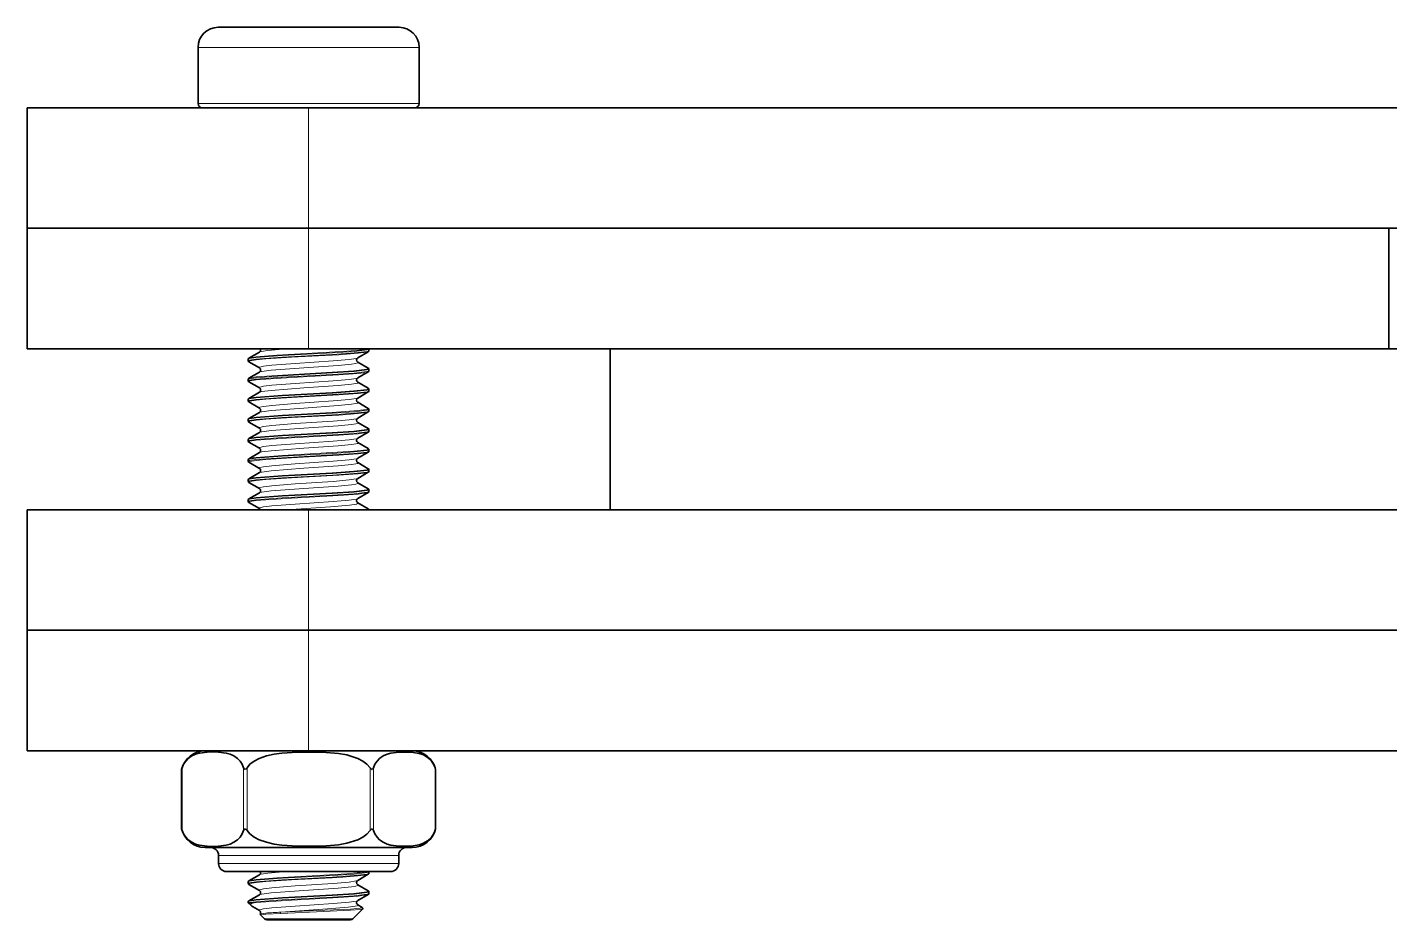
# Model space of a CAD drawing. Extents: x 413 to 941, y 150 to 687.
# Drawn here: x 559.5 to 593.4, y 584.53 to 606.73 of the extents above; entities that cross this region are included whole.
import ezdxf

# ---------------------------------------------------------------- set-up
doc = ezdxf.new("R2010")
doc.units = 0

msp = doc.modelspace()

# ---------------------------------------------------------------- linework, layer by layer
at = {"color": 7, "lineweight": 35, "ltscale": 0.006886}
msp.add_line((564.526, 606.733), (564.25, 606.733), dxfattribs=at)
at = {"color": 7, "lineweight": 35, "ltscale": 0.105614}
msp.add_line((568.75, 606.733), (564.526, 606.733), dxfattribs=at)
at = {"color": 7, "lineweight": 13, "ltscale": 0.008417}
for p, q in [((564.087, 606.233), (563.75, 606.233)), ((564.087, 604.833), (563.75, 604.833))]:
    msp.add_line(p, q, dxfattribs=at)
at = {"color": 7, "lineweight": 35, "ltscale": 0.035001}
for p, q in [((563.75, 604.833), (563.75, 606.233)), ((569.25, 604.833), (569.25, 606.233))]:
    msp.add_line(p, q, dxfattribs=at)
at = {"color": 7, "lineweight": 13, "ltscale": 0.129083}
for p, q in [((569.25, 606.233), (564.087, 606.233)), ((569.25, 604.833), (564.087, 604.833))]:
    msp.add_line(p, q, dxfattribs=at)
at = {"color": 7, "lineweight": 35, "ltscale": 0.175}
for p, q in [((566.5, 604.733), (559.5, 604.733)), ((566.5, 601.733), (559.5, 601.733)), ((566.5, 601.733), (559.5, 601.733)), ((566.5, 598.733), (559.5, 598.733)), ((566.5, 594.733), (559.5, 594.733)), ((566.5, 591.733), (559.5, 591.733)), ((559.5, 591.733), (566.5, 591.733)), ((559.5, 588.733), (566.5, 588.733))]:
    msp.add_line(p, q, dxfattribs=at)
at = {"color": 7, "lineweight": 35, "ltscale": 0.075}
for p, q in [((559.5, 604.733), (559.5, 601.733)), ((559.5, 601.733), (559.5, 598.733)), ((593.375, 601.733), (593.375, 598.733)), ((559.5, 591.733), (559.5, 594.733)), ((559.5, 591.733), (559.5, 588.733))]:
    msp.add_line(p, q, dxfattribs=at)
at = {"color": 7, "lineweight": 35}
for p, q in [((566.5, 604.733), (622.5, 604.733)), ((566.5, 601.733), (622.5, 601.733)), ((566.5, 601.733), (593.375, 601.733)), ((566.5, 598.733), (593.375, 598.733)), ((566.5, 594.733), (622.5, 594.733)), ((566.5, 591.733), (622.5, 591.733)), ((622.5, 591.733), (566.5, 591.733)), ((622.5, 588.733), (566.5, 588.733))]:
    msp.add_line(p, q, dxfattribs=at)
at = {"color": 7, "lineweight": 13, "ltscale": 0.075}
for p, q in [((566.5, 604.733), (566.5, 601.733)), ((566.5, 601.733), (566.5, 598.733)), ((566.5, 591.733), (566.5, 594.733)), ((566.5, 591.733), (566.5, 588.733))]:
    msp.add_line(p, q, dxfattribs=at)
at = {"color": 7, "lineweight": 35, "ltscale": 0.00125}
msp.add_line((593.375, 601.733), (593.425, 601.733), dxfattribs=at)
at = {"color": 7, "lineweight": 35, "ltscale": 0.000152168}
for p, q in [((567.999, 598.733), (568, 598.727)), ((567.999, 585.733), (568, 585.727))]:
    msp.add_line(p, q, dxfattribs=at)
at = {"color": 7, "lineweight": 35, "ltscale": 0.000985718}
for p, q in [((568, 598.688), (568, 598.727)), ((565, 598.438), (565, 598.477)), ((568, 598.188), (568, 598.227)), ((565, 597.938), (565, 597.977)), ((568, 597.688), (568, 597.727)), ((565, 597.438), (565, 597.477)), ((568, 597.188), (568, 597.227)), ((565, 596.938), (565, 596.977)), ((568, 596.688), (568, 596.727)), ((565, 596.438), (565, 596.477)), ((565, 595.938), (565, 595.977)), ((568, 596.188), (568, 596.227)), ((568, 595.688), (568, 595.727)), ((565, 595.438), (565, 595.477)), ((565, 594.938), (565, 594.977)), ((568, 595.188), (568, 595.227)), ((565, 585.438), (565, 585.477)), ((568, 585.688), (568, 585.727)), ((568, 585.188), (568, 585.227))]:
    msp.add_line(p, q, dxfattribs=at)
at = {"color": 7, "lineweight": 35, "ltscale": 0.1}
msp.add_line((574, 598.733), (574, 594.733), dxfattribs=at)
at = {"color": 7, "lineweight": 35, "ltscale": 0.011874}
msp.add_line((593.375, 598.733), (593.85, 598.733), dxfattribs=at)
at = {"color": 7, "lineweight": 35, "ltscale": 0.007572}
for p, q in [((565.016, 598.502), (565.278, 598.654)), ((565.016, 598.413), (565.278, 598.261)), ((565.016, 598.002), (565.278, 598.154)), ((565.016, 597.913), (565.278, 597.761)), ((565.016, 597.502), (565.278, 597.654)), ((565.016, 597.413), (565.278, 597.261)), ((565.016, 597.002), (565.278, 597.154)), ((565.016, 596.913), (565.278, 596.761)), ((565.016, 596.502), (565.278, 596.654)), ((565.016, 596.413), (565.278, 596.261)), ((565.016, 596.002), (565.278, 596.154)), ((565.016, 595.913), (565.278, 595.761)), ((565.016, 595.502), (565.278, 595.654)), ((565.016, 595.413), (565.278, 595.261)), ((565.016, 595.002), (565.278, 595.154)), ((565.016, 594.913), (565.278, 594.761)), ((565.016, 585.502), (565.278, 585.654)), ((565.016, 585.413), (565.278, 585.261)), ((565.016, 585.002), (565.278, 585.154))]:
    msp.add_line(p, q, dxfattribs=at)
at = {"color": 7, "lineweight": 35, "ltscale": 0.007571}
for p, q in [((567.984, 598.663), (567.722, 598.511)), ((567.984, 598.252), (567.722, 598.404)), ((567.984, 598.163), (567.722, 598.011)), ((567.984, 597.752), (567.722, 597.904)), ((567.984, 597.663), (567.722, 597.511)), ((567.984, 597.252), (567.722, 597.404)), ((567.984, 597.163), (567.722, 597.011)), ((567.984, 596.752), (567.722, 596.904)), ((567.984, 596.663), (567.722, 596.511)), ((567.984, 596.252), (567.722, 596.404)), ((567.984, 596.163), (567.722, 596.011)), ((567.984, 595.752), (567.722, 595.904)), ((567.984, 595.663), (567.722, 595.511)), ((567.984, 595.252), (567.722, 595.404)), ((567.984, 595.163), (567.722, 595.011)), ((567.984, 594.752), (567.722, 594.904)), ((567.984, 585.663), (567.722, 585.511)), ((567.984, 585.252), (567.722, 585.404)), ((567.984, 585.163), (567.722, 585.011))]:
    msp.add_line(p, q, dxfattribs=at)
at = {"color": 7, "lineweight": 35, "ltscale": 0.009402}
for p, q in [((563.925, 588.733), (564.301, 588.733)), ((563.925, 586.333), (564.301, 586.333))]:
    msp.add_line(p, q, dxfattribs=at)
at = {"color": 7, "lineweight": 35, "ltscale": 0.11937}
for p, q in [((564.301, 588.733), (569.076, 588.733)), ((564.301, 586.333), (569.076, 586.333))]:
    msp.add_line(p, q, dxfattribs=at)
at = {"color": 7, "lineweight": 35, "ltscale": 0.001229}
for p, q in [((563.354, 588.316), (563.34, 588.269)), ((569.66, 588.269), (569.647, 588.316)), ((563.354, 586.751), (563.34, 586.798)), ((569.66, 586.798), (569.647, 586.751))]:
    msp.add_line(p, q, dxfattribs=at)
at = {"color": 7, "lineweight": 35, "ltscale": 0.036768}
for p, q in [((563.34, 588.269), (563.34, 586.798)), ((569.66, 588.269), (569.66, 586.798))]:
    msp.add_line(p, q, dxfattribs=at)
at = {"color": 7, "lineweight": 13, "ltscale": 0.039133}
for p, q in [((563.354, 588.316), (563.354, 586.751)), ((564.883, 588.316), (564.883, 586.751)), ((564.97, 588.316), (564.97, 586.751)), ((568.03, 588.316), (568.03, 586.751)), ((568.117, 588.316), (568.117, 586.751)), ((569.647, 588.316), (569.647, 586.751))]:
    msp.add_line(p, q, dxfattribs=at)
at = {"color": 7, "lineweight": 13, "ltscale": 0.105211}
for p, q in [((564.259, 586.133), (568.467, 586.133)), ((564.259, 585.933), (568.467, 585.933))]:
    msp.add_line(p, q, dxfattribs=at)
at = {"color": 7, "lineweight": 35, "ltscale": 0.004999}
for p, q in [((564.259, 586.133), (564.259, 585.933)), ((568.742, 586.133), (568.742, 585.933))]:
    msp.add_line(p, q, dxfattribs=at)
at = {"color": 7, "lineweight": 13, "ltscale": 0.00686}
for p, q in [((568.467, 586.133), (568.742, 586.133)), ((568.467, 585.933), (568.742, 585.933))]:
    msp.add_line(p, q, dxfattribs=at)
at = {"color": 7, "lineweight": 35, "ltscale": 0.095822}
msp.add_line((564.459, 585.733), (568.292, 585.733), dxfattribs=at)
at = {"color": 7, "lineweight": 35, "ltscale": 0.006248}
msp.add_line((568.292, 585.733), (568.542, 585.733), dxfattribs=at)
at = {"color": 7, "lineweight": 35, "ltscale": 0.000491333}
msp.add_line((565, 584.957), (565, 584.977), dxfattribs=at)
at = {"color": 7, "lineweight": 35, "ltscale": 0.001141}
msp.add_line((565.046, 584.957), (565, 584.957), dxfattribs=at)
at = {"color": 7, "lineweight": 35, "ltscale": 0.002551}
msp.add_line((565.072, 584.885), (565, 584.957), dxfattribs=at)
at = {"color": 7, "lineweight": 13, "ltscale": 0.000780697}
msp.add_line((565.102, 584.864), (565.076, 584.882), dxfattribs=at)
at = {"color": 7, "lineweight": 35, "ltscale": 0.000130353}
msp.add_line((565.101, 584.948), (565.097, 584.952), dxfattribs=at)
at = {"color": 7, "lineweight": 13, "ltscale": 0.002306}
msp.add_line((565.193, 584.96), (565.101, 584.948), dxfattribs=at)
at = {"color": 7, "lineweight": 35, "ltscale": 0.005112}
msp.add_line((565.102, 584.864), (565.278, 584.761), dxfattribs=at)
at = {"color": 7, "lineweight": 35, "ltscale": 0.008617}
msp.add_line((567.599, 584.557), (567.843, 584.8), dxfattribs=at)
at = {"color": 7, "lineweight": 35, "ltscale": 0.00333}
msp.add_line((567.837, 584.837), (567.722, 584.904), dxfattribs=at)
at = {"color": 7, "lineweight": 35, "ltscale": 0.003434}
msp.add_line((565.401, 584.557), (565.304, 584.654), dxfattribs=at)
at = {"color": 7, "lineweight": 13, "ltscale": 0.003365}
msp.add_line((565.535, 584.557), (565.401, 584.557), dxfattribs=at)
at = {"color": 7, "lineweight": 13, "ltscale": 0.009292}
msp.add_line((565.807, 584.691), (565.436, 584.67), dxfattribs=at)
at = {"color": 7, "lineweight": 35, "ltscale": 0.003191}
msp.add_line((565.585, 584.533), (565.457, 584.533), dxfattribs=at)
at = {"color": 7, "lineweight": 13, "ltscale": 0.051595}
msp.add_line((567.599, 584.557), (565.535, 584.557), dxfattribs=at)
at = {"color": 7, "lineweight": 35, "ltscale": 0.04894}
msp.add_line((567.543, 584.533), (565.585, 584.533), dxfattribs=at)
at = {"color": 7, "lineweight": 13}
for points in [[(568, 598.727), (568, 598.725), (567.999, 598.724), (567.995, 598.721), (567.986, 598.716), (567.955, 598.708), (567.636, 598.671), (567.093, 598.634), (565.845, 598.566), (565.184, 598.517)], [(568, 598.688), (568, 598.686), (567.998, 598.684), (567.995, 598.681), (567.986, 598.677), (567.955, 598.668), (567.635, 598.631), (567.092, 598.595), (565.844, 598.527), (565.184, 598.478)], [(567.975, 598.733), (567.873, 598.713), (567.448, 598.674), (566.592, 598.624), (565.712, 598.575), (565.192, 598.534)], [(565.278, 598.654), (565.319, 598.667), (565.489, 598.693), (565.95, 598.733)], [(565.184, 598.517), (565.026, 598.492), (565.005, 598.484), (565.002, 598.481), (565.001, 598.479), (565, 598.477)], [(565.184, 598.478), (565.026, 598.453), (565.005, 598.444), (565.001, 598.441), (565.001, 598.44), (565, 598.438)], [(565.193, 598.46), (565.036, 598.435), (565.015, 598.427), (565.012, 598.424), (565.011, 598.422), (565.01, 598.42)], [(565.192, 598.534), (565.049, 598.513), (565.016, 598.502)], [(567.984, 598.663), (567.973, 598.659), (567.938, 598.649), (567.732, 598.623), (567.256, 598.588), (566.078, 598.523), (565.436, 598.482), (565.193, 598.46)], [(565.271, 598.27), (565.272, 598.274), (565.274, 598.276), (565.283, 598.281), (565.374, 598.303), (565.585, 598.328), (566.168, 598.373), (567.113, 598.437), (567.509, 598.472), (567.68, 598.497), (567.722, 598.511)], [(565.278, 598.154), (565.291, 598.159), (565.333, 598.17), (565.565, 598.201), (566.38, 598.262), (567.237, 598.321), (567.57, 598.354), (567.679, 598.372), (567.714, 598.382), (567.724, 598.387), (567.728, 598.391), (567.729, 598.392), (567.729, 598.395)], [(565.184, 598.017), (565.026, 597.992), (565.005, 597.984), (565.002, 597.981), (565.001, 597.979), (565, 597.977)], [(565.192, 598.034), (565.049, 598.013), (565.016, 598.002)], [(568, 598.227), (568, 598.225), (567.999, 598.224), (567.995, 598.221), (567.986, 598.216), (567.955, 598.208), (567.636, 598.171), (567.093, 598.134), (565.845, 598.066), (565.184, 598.017)], [(568, 598.188), (568, 598.186), (567.998, 598.184), (567.995, 598.181), (567.986, 598.177), (567.955, 598.168), (567.635, 598.131), (567.092, 598.095), (565.844, 598.027), (565.184, 597.978)], [(567.99, 598.245), (567.99, 598.242), (567.989, 598.241), (567.985, 598.238), (567.976, 598.234), (567.945, 598.225), (567.628, 598.188), (567.088, 598.152), (565.848, 598.083), (565.192, 598.034)], [(567.984, 598.163), (567.973, 598.159), (567.938, 598.149), (567.732, 598.123), (567.256, 598.088), (566.078, 598.023), (565.436, 597.982), (565.193, 597.96)], [(565.271, 597.77), (565.272, 597.774), (565.274, 597.776), (565.283, 597.781), (565.374, 597.803), (565.585, 597.828), (566.168, 597.873), (567.113, 597.937), (567.509, 597.972), (567.68, 597.997), (567.722, 598.011)], [(565.184, 597.978), (565.026, 597.953), (565.005, 597.944), (565.001, 597.941), (565.001, 597.94), (565, 597.938)], [(565.193, 597.96), (565.036, 597.935), (565.015, 597.927), (565.012, 597.924), (565.011, 597.922), (565.01, 597.92)], [(568, 597.727), (568, 597.725), (567.999, 597.724), (567.995, 597.721), (567.986, 597.716), (567.955, 597.708), (567.636, 597.671), (567.093, 597.634), (565.845, 597.566), (565.184, 597.517)], [(568, 597.688), (568, 597.686), (567.998, 597.684), (567.995, 597.681), (567.986, 597.677), (567.955, 597.668), (567.635, 597.631), (567.092, 597.595), (565.844, 597.527), (565.184, 597.478)], [(567.99, 597.745), (567.99, 597.742), (567.989, 597.741), (567.985, 597.738), (567.976, 597.734), (567.945, 597.725), (567.628, 597.688), (567.088, 597.652), (565.848, 597.583), (565.192, 597.534)], [(567.984, 597.663), (567.973, 597.659), (567.938, 597.649), (567.732, 597.623), (567.256, 597.588), (566.078, 597.523), (565.436, 597.482), (565.193, 597.46)], [(565.278, 597.654), (565.291, 597.659), (565.333, 597.67), (565.565, 597.701), (566.38, 597.762), (567.237, 597.821), (567.57, 597.854), (567.679, 597.872), (567.714, 597.882), (567.724, 597.887), (567.728, 597.891), (567.729, 597.892), (567.729, 597.895)], [(565.184, 597.517), (565.026, 597.492), (565.005, 597.484), (565.002, 597.481), (565.001, 597.479), (565, 597.477)], [(565.184, 597.478), (565.026, 597.453), (565.005, 597.444), (565.001, 597.441), (565.001, 597.44), (565, 597.438)], [(565.193, 597.46), (565.036, 597.435), (565.015, 597.427), (565.012, 597.424), (565.011, 597.422), (565.01, 597.42)], [(565.192, 597.534), (565.049, 597.513), (565.016, 597.502)], [(565.271, 597.27), (565.272, 597.274), (565.274, 597.276), (565.283, 597.281), (565.374, 597.303), (565.585, 597.328), (566.168, 597.373), (567.113, 597.437), (567.509, 597.472), (567.68, 597.497), (567.722, 597.511)], [(565.278, 597.154), (565.291, 597.159), (565.333, 597.17), (565.565, 597.201), (566.38, 597.262), (567.237, 597.321), (567.57, 597.354), (567.679, 597.372), (567.714, 597.382), (567.724, 597.387), (567.728, 597.391), (567.729, 597.392), (567.729, 597.395)], [(565.184, 597.017), (565.026, 596.992), (565.005, 596.984), (565.002, 596.981), (565.001, 596.979), (565, 596.977)], [(565.192, 597.034), (565.049, 597.013), (565.016, 597.002)], [(568, 597.227), (568, 597.225), (567.999, 597.224), (567.995, 597.221), (567.986, 597.216), (567.955, 597.208), (567.636, 597.171), (567.093, 597.134), (565.845, 597.066), (565.184, 597.017)], [(568, 597.188), (568, 597.186), (567.998, 597.184), (567.995, 597.181), (567.986, 597.177), (567.955, 597.168), (567.635, 597.131), (567.092, 597.095), (565.844, 597.027), (565.184, 596.978)], [(567.99, 597.245), (567.99, 597.242), (567.989, 597.241), (567.985, 597.238), (567.976, 597.234), (567.945, 597.225), (567.628, 597.188), (567.088, 597.152), (565.848, 597.083), (565.192, 597.034)], [(567.984, 597.163), (567.973, 597.159), (567.938, 597.149), (567.732, 597.123), (567.256, 597.088), (566.078, 597.023), (565.436, 596.982), (565.193, 596.96)], [(565.271, 596.77), (565.272, 596.774), (565.274, 596.776), (565.283, 596.781), (565.374, 596.803), (565.585, 596.828), (566.168, 596.873), (567.113, 596.937), (567.509, 596.972), (567.68, 596.997), (567.722, 597.011)], [(565.184, 596.978), (565.026, 596.953), (565.005, 596.944), (565.001, 596.941), (565.001, 596.94), (565, 596.938)], [(565.193, 596.96), (565.036, 596.935), (565.015, 596.927), (565.012, 596.924), (565.011, 596.922), (565.01, 596.92)], [(568, 596.727), (568, 596.725), (567.999, 596.724), (567.995, 596.721), (567.986, 596.716), (567.955, 596.708), (567.636, 596.671), (567.093, 596.634), (565.845, 596.566), (565.184, 596.517)], [(568, 596.688), (568, 596.686), (567.998, 596.684), (567.995, 596.681), (567.986, 596.677), (567.955, 596.668), (567.635, 596.631), (567.092, 596.595), (565.844, 596.527), (565.184, 596.478)], [(567.99, 596.745), (567.99, 596.742), (567.989, 596.741), (567.985, 596.738), (567.976, 596.734), (567.945, 596.725), (567.628, 596.688), (567.088, 596.652), (565.848, 596.583), (565.192, 596.534)], [(567.984, 596.663), (567.973, 596.659), (567.938, 596.649), (567.732, 596.623), (567.256, 596.588), (566.078, 596.523), (565.436, 596.482), (565.193, 596.46)], [(565.278, 596.654), (565.291, 596.659), (565.333, 596.67), (565.565, 596.701), (566.38, 596.762), (567.237, 596.821), (567.57, 596.854), (567.679, 596.872), (567.714, 596.882), (567.724, 596.887), (567.728, 596.891), (567.729, 596.892), (567.729, 596.895)], [(565.184, 596.517), (565.026, 596.492), (565.005, 596.484), (565.002, 596.481), (565.001, 596.479), (565, 596.477)], [(565.184, 596.478), (565.026, 596.453), (565.005, 596.444), (565.001, 596.441), (565.001, 596.44), (565, 596.438)], [(565.193, 596.46), (565.036, 596.435), (565.015, 596.427), (565.012, 596.424), (565.011, 596.422), (565.01, 596.42)], [(565.192, 596.534), (565.049, 596.513), (565.016, 596.502)], [(565.271, 596.27), (565.272, 596.274), (565.274, 596.276), (565.283, 596.281), (565.374, 596.303), (565.585, 596.328), (566.168, 596.373), (567.113, 596.437), (567.509, 596.472), (567.68, 596.497), (567.722, 596.511)], [(565.278, 596.154), (565.291, 596.159), (565.333, 596.17), (565.565, 596.201), (566.38, 596.262), (567.237, 596.321), (567.57, 596.354), (567.679, 596.372), (567.714, 596.382), (567.724, 596.387), (567.728, 596.391), (567.729, 596.392), (567.729, 596.395)], [(565.184, 596.017), (565.026, 595.992), (565.005, 595.984), (565.002, 595.981), (565.001, 595.979), (565, 595.977)], [(565.184, 595.978), (565.026, 595.953), (565.005, 595.944), (565.001, 595.941), (565.001, 595.94), (565, 595.938)], [(565.192, 596.034), (565.049, 596.013), (565.016, 596.002)], [(568, 596.227), (568, 596.225), (567.999, 596.224), (567.995, 596.221), (567.986, 596.216), (567.955, 596.208), (567.636, 596.171), (567.093, 596.134), (565.845, 596.066), (565.184, 596.017)], [(568, 596.188), (568, 596.186), (567.998, 596.184), (567.995, 596.181), (567.986, 596.177), (567.955, 596.168), (567.635, 596.131), (567.092, 596.095), (565.844, 596.027), (565.184, 595.978)], [(567.99, 596.245), (567.99, 596.242), (567.989, 596.241), (567.985, 596.238), (567.976, 596.234), (567.945, 596.225), (567.628, 596.188), (567.088, 596.152), (565.848, 596.083), (565.192, 596.034)], [(567.984, 596.163), (567.973, 596.159), (567.938, 596.149), (567.732, 596.123), (567.256, 596.088), (566.078, 596.023), (565.436, 595.982), (565.193, 595.96)], [(565.271, 595.77), (565.272, 595.774), (565.274, 595.776), (565.283, 595.781), (565.374, 595.803), (565.585, 595.828), (566.168, 595.873), (567.113, 595.937), (567.509, 595.972), (567.68, 595.997), (567.722, 596.011)], [(565.193, 595.96), (565.036, 595.935), (565.015, 595.927), (565.012, 595.924), (565.011, 595.922), (565.01, 595.92)], [(568, 595.727), (568, 595.725), (567.999, 595.724), (567.995, 595.721), (567.986, 595.716), (567.955, 595.708), (567.636, 595.671), (567.093, 595.634), (565.845, 595.566), (565.184, 595.517)], [(568, 595.688), (568, 595.686), (567.998, 595.684), (567.995, 595.681), (567.986, 595.677), (567.955, 595.668), (567.635, 595.631), (567.092, 595.595), (565.844, 595.527), (565.184, 595.478)], [(567.99, 595.745), (567.99, 595.742), (567.989, 595.741), (567.985, 595.738), (567.976, 595.734), (567.945, 595.725), (567.628, 595.688), (567.088, 595.652), (565.848, 595.583), (565.192, 595.534)], [(567.984, 595.663), (567.973, 595.659), (567.938, 595.649), (567.732, 595.623), (567.256, 595.588), (566.078, 595.523), (565.436, 595.482), (565.193, 595.46)], [(565.278, 595.654), (565.291, 595.659), (565.333, 595.67), (565.565, 595.701), (566.38, 595.762), (567.237, 595.821), (567.57, 595.854), (567.679, 595.872), (567.714, 595.882), (567.724, 595.887), (567.728, 595.891), (567.729, 595.892), (567.729, 595.895)], [(565.184, 595.517), (565.026, 595.492), (565.005, 595.484), (565.002, 595.481), (565.001, 595.479), (565, 595.477)], [(565.184, 595.478), (565.026, 595.453), (565.005, 595.444), (565.001, 595.441), (565.001, 595.44), (565, 595.438)], [(565.193, 595.46), (565.036, 595.435), (565.015, 595.427), (565.012, 595.424), (565.011, 595.422), (565.01, 595.42)], [(565.192, 595.534), (565.049, 595.513), (565.016, 595.502)], [(565.271, 595.27), (565.272, 595.274), (565.274, 595.276), (565.283, 595.281), (565.374, 595.303), (565.585, 595.328), (566.168, 595.373), (567.113, 595.437), (567.509, 595.472), (567.68, 595.497), (567.722, 595.511)], [(565.278, 595.154), (565.291, 595.159), (565.333, 595.17), (565.565, 595.201), (566.38, 595.262), (567.237, 595.321), (567.57, 595.354), (567.679, 595.372), (567.714, 595.382), (567.724, 595.387), (567.728, 595.391), (567.729, 595.392), (567.729, 595.395)], [(565.184, 595.017), (565.026, 594.992), (565.005, 594.984), (565.002, 594.981), (565.001, 594.979), (565, 594.977)], [(565.184, 594.978), (565.026, 594.953), (565.005, 594.944), (565.001, 594.941), (565.001, 594.94), (565, 594.938)], [(565.193, 594.96), (565.036, 594.935), (565.015, 594.927), (565.012, 594.924), (565.011, 594.922), (565.01, 594.92)], [(565.192, 595.034), (565.049, 595.013), (565.016, 595.002)], [(568, 595.227), (568, 595.225), (567.999, 595.224), (567.995, 595.221), (567.986, 595.216), (567.955, 595.208), (567.636, 595.171), (567.093, 595.134), (565.845, 595.066), (565.184, 595.017)], [(568, 595.188), (568, 595.186), (567.998, 595.184), (567.995, 595.181), (567.986, 595.177), (567.955, 595.168), (567.635, 595.131), (567.092, 595.095), (565.844, 595.027), (565.184, 594.978)], [(567.99, 595.245), (567.99, 595.242), (567.989, 595.241), (567.985, 595.238), (567.976, 595.234), (567.945, 595.225), (567.628, 595.188), (567.088, 595.152), (565.848, 595.083), (565.192, 595.034)], [(567.984, 595.163), (567.973, 595.159), (567.938, 595.149), (567.732, 595.123), (567.256, 595.088), (566.078, 595.023), (565.436, 594.982), (565.193, 594.96)], [(565.271, 594.77), (565.272, 594.774), (565.274, 594.776), (565.283, 594.781), (565.374, 594.803), (565.585, 594.828), (566.168, 594.873), (567.113, 594.937), (567.509, 594.972), (567.68, 594.997), (567.722, 595.011)], [(565.95, 594.733), (567.049, 594.807), (567.517, 594.847), (567.688, 594.874), (567.717, 594.884), (567.725, 594.888), (567.729, 594.893), (567.729, 594.895)], [(565.184, 585.517), (565.026, 585.492), (565.005, 585.484), (565.002, 585.481), (565.001, 585.479), (565, 585.477)], [(565.184, 585.478), (565.026, 585.453), (565.005, 585.444), (565.001, 585.441), (565.001, 585.44), (565, 585.438)], [(565.193, 585.46), (565.036, 585.435), (565.015, 585.427), (565.012, 585.424), (565.011, 585.422), (565.01, 585.42)], [(565.192, 585.534), (565.049, 585.513), (565.016, 585.502)], [(568, 585.727), (568, 585.725), (567.999, 585.724), (567.995, 585.721), (567.986, 585.716), (567.955, 585.708), (567.636, 585.671), (567.093, 585.634), (565.845, 585.566), (565.184, 585.517)], [(568, 585.688), (568, 585.686), (567.998, 585.684), (567.995, 585.681), (567.986, 585.677), (567.955, 585.668), (567.635, 585.631), (567.092, 585.595), (565.844, 585.527), (565.184, 585.478)], [(567.975, 585.733), (567.873, 585.713), (567.448, 585.674), (566.592, 585.624), (565.712, 585.575), (565.192, 585.534)], [(567.984, 585.663), (567.973, 585.659), (567.938, 585.649), (567.732, 585.623), (567.256, 585.588), (566.078, 585.523), (565.436, 585.482), (565.193, 585.46)], [(565.271, 585.27), (565.272, 585.274), (565.274, 585.276), (565.283, 585.281), (565.374, 585.303), (565.585, 585.328), (566.168, 585.373), (567.113, 585.437), (567.509, 585.472), (567.68, 585.497), (567.722, 585.511)], [(565.278, 585.654), (565.32, 585.667), (565.49, 585.693), (565.952, 585.733)], [(568, 585.227), (568, 585.225), (567.999, 585.224), (567.995, 585.221), (567.986, 585.216), (567.955, 585.208), (567.636, 585.171), (567.093, 585.134), (565.845, 585.066), (565.184, 585.017)], [(568, 585.188), (568, 585.186), (567.998, 585.184), (567.995, 585.181), (567.986, 585.177), (567.955, 585.168), (567.635, 585.131), (567.092, 585.095), (565.844, 585.027), (565.184, 584.978)], [(567.99, 585.245), (567.99, 585.242), (567.989, 585.241), (567.985, 585.238), (567.976, 585.234), (567.945, 585.225), (567.628, 585.188), (567.088, 585.152), (565.848, 585.083), (565.192, 585.034)], [(567.984, 585.163), (567.973, 585.159), (567.938, 585.149), (567.732, 585.123), (567.256, 585.088), (566.078, 585.023), (565.436, 584.982), (565.193, 584.96)], [(565.278, 585.154), (565.291, 585.159), (565.333, 585.17), (565.565, 585.201), (566.38, 585.262), (567.237, 585.321), (567.57, 585.354), (567.679, 585.372), (567.714, 585.382), (567.724, 585.387), (567.728, 585.391), (567.729, 585.392), (567.729, 585.395)], [(565.184, 585.017), (565.026, 584.992), (565.005, 584.984), (565.002, 584.981), (565.001, 584.979), (565, 584.977)], [(565.192, 585.034), (565.049, 585.013), (565.016, 585.002)], [(565.072, 584.885), (565.062, 584.9), (565.06, 584.907), (565.063, 584.922), (565.07, 584.932), (565.097, 584.952)], [(565.076, 584.882), (565.066, 584.897), (565.064, 584.904), (565.067, 584.919), (565.075, 584.929), (565.101, 584.948)], [(565.271, 584.77), (565.272, 584.774), (565.274, 584.776), (565.283, 584.781), (565.374, 584.803), (565.585, 584.828), (566.168, 584.873), (567.113, 584.937), (567.509, 584.972), (567.68, 584.997), (567.722, 585.011)], [(565.807, 584.691), (566.699, 584.729), (567.546, 584.768), (567.786, 584.787), (567.838, 584.798), (567.842, 584.799), (567.843, 584.8)], [(565.809, 584.722), (566.972, 584.801), (567.486, 584.844), (567.656, 584.867), (567.707, 584.88), (567.723, 584.887), (567.727, 584.89), (567.729, 584.893), (567.729, 584.895)], [(565.809, 584.722), (566.697, 584.76), (567.542, 584.799), (567.781, 584.819), (567.834, 584.829), (567.839, 584.832)], [(565.435, 584.698), (565.317, 584.684), (565.302, 584.68), (565.3, 584.678)], [(565.436, 584.67), (565.316, 584.659), (565.307, 584.656), (565.304, 584.655), (565.304, 584.654)]]:
    msp.add_lwpolyline(points, dxfattribs=at)
at = {"color": 7, "lineweight": 35}
for points in [[(563.354, 588.316), (563.389, 588.399), (563.442, 588.481), (563.503, 588.544), (563.594, 588.607), (563.688, 588.649), (563.785, 588.677), (563.979, 588.703), (564.151, 588.707)], [(564.883, 588.316), (564.848, 588.399), (564.795, 588.481), (564.734, 588.544), (564.643, 588.607), (564.549, 588.649), (564.452, 588.677), (564.258, 588.703), (564.151, 588.707)], [(564.97, 588.316), (565.04, 588.399), (565.148, 588.481), (565.269, 588.544), (565.451, 588.607), (565.64, 588.649), (565.833, 588.677), (566.221, 588.703), (566.835, 588.701), (567.245, 588.667), (567.449, 588.632), (567.724, 588.547), (567.852, 588.481), (567.951, 588.407), (568.03, 588.316)], [(568.117, 588.316), (568.152, 588.399), (568.206, 588.481), (568.266, 588.544), (568.357, 588.607), (568.451, 588.649), (568.548, 588.677), (568.742, 588.703), (569.049, 588.701), (569.254, 588.667), (569.356, 588.632), (569.46, 588.573), (569.558, 588.481), (569.607, 588.407), (569.647, 588.316)], [(564.97, 588.316), (564.947, 588.285), (564.906, 588.275), (564.883, 588.316)], [(568.117, 588.316), (568.075, 588.269), (568.03, 588.316)], [(563.354, 586.751), (563.389, 586.667), (563.442, 586.586), (563.503, 586.523), (563.594, 586.459), (563.688, 586.417), (563.785, 586.39), (563.979, 586.364), (564.151, 586.359)], [(564.883, 586.751), (564.848, 586.667), (564.795, 586.586), (564.734, 586.523), (564.643, 586.459), (564.549, 586.417), (564.452, 586.39), (564.258, 586.364), (564.151, 586.359)], [(564.97, 586.751), (564.947, 586.781), (564.906, 586.792), (564.883, 586.751)], [(564.97, 586.751), (565.04, 586.667), (565.148, 586.586), (565.269, 586.523), (565.451, 586.459), (565.64, 586.417), (565.833, 586.39), (566.221, 586.364), (566.835, 586.366), (567.245, 586.399), (567.449, 586.435), (567.724, 586.52), (567.852, 586.586), (567.951, 586.659), (568.03, 586.751)], [(568.117, 586.751), (568.075, 586.797), (568.03, 586.751)], [(568.117, 586.751), (568.152, 586.667), (568.206, 586.586), (568.266, 586.523), (568.357, 586.459), (568.451, 586.417), (568.548, 586.39), (568.742, 586.364), (569.049, 586.366), (569.254, 586.399), (569.356, 586.435), (569.46, 586.493), (569.558, 586.586), (569.607, 586.659), (569.647, 586.751)]]:
    msp.add_lwpolyline(points, dxfattribs=at)
for centre, radius, start, end in [((564.25, 606.233), 0.5, 90, 180), ((568.75, 606.233), 0.5, 0, 90), ((563.85, 604.833), 0.1, 180.0336, 269.9664), ((569.15, 604.833), 0.1, 270.0336, 359.9664), ((565.244, 598.706), 0.0632, 303.5255, 0.918), ((565.24, 598.708), 0.0663, 359.9674, 22.7926), ((567.971, 598.689), 0.0291, 295.4728, 356.5906), ((565.029, 598.475), 0.0291, 115.4342, 176.5816), ((565.029, 598.439), 0.0291, 183.4094, 244.5272), ((567.757, 598.458), 0.0632, 123.5256, 180.918), ((567.757, 598.456), 0.0632, 179.082, 236.4744), ((565.029, 597.975), 0.0291, 115.4342, 176.5816), ((565.244, 598.208), 0.0632, 359.082, 56.4745), ((565.244, 598.206), 0.0632, 303.5255, 0.918), ((567.757, 597.958), 0.0632, 123.5255, 180.918), ((567.971, 598.225), 0.0291, 3.4184, 64.5658), ((567.971, 598.189), 0.0291, 295.4728, 356.5906), ((565.029, 597.939), 0.0291, 183.4094, 244.5272), ((565.244, 597.708), 0.0632, 359.082, 56.4744), ((565.244, 597.706), 0.0632, 303.5256, 0.918), ((567.757, 597.956), 0.0632, 179.082, 236.4745), ((567.971, 597.725), 0.0291, 3.4184, 64.5658), ((567.971, 597.689), 0.0291, 295.4728, 356.5906), ((565.029, 597.475), 0.0291, 115.4342, 176.5816), ((565.029, 597.439), 0.0291, 183.4094, 244.5272), ((567.757, 597.458), 0.0632, 123.5255, 180.918), ((567.757, 597.456), 0.0632, 179.082, 236.4745), ((565.029, 596.975), 0.0291, 115.4342, 176.5816), ((565.244, 597.208), 0.0632, 359.082, 56.4745), ((565.244, 597.206), 0.0632, 303.5256, 0.918), ((567.757, 596.958), 0.0632, 123.5256, 180.918), ((567.971, 597.225), 0.0291, 3.4184, 64.5658), ((567.971, 597.189), 0.0291, 295.4728, 356.5906), ((565.029, 596.939), 0.0291, 183.4094, 244.5272), ((565.244, 596.708), 0.0632, 359.082, 56.4745), ((565.244, 596.706), 0.0632, 303.5255, 0.918), ((567.757, 596.956), 0.0632, 179.082, 236.4745), ((567.971, 596.725), 0.0291, 3.4184, 64.5658), ((567.971, 596.689), 0.0291, 295.4728, 356.5906), ((565.029, 596.475), 0.0291, 115.4342, 176.5816), ((565.029, 596.439), 0.0291, 183.4094, 244.5272), ((567.757, 596.458), 0.0632, 123.5256, 180.918), ((567.757, 596.456), 0.0632, 179.082, 236.4744), ((565.029, 595.975), 0.0291, 115.4342, 176.5816), ((565.244, 596.208), 0.0632, 359.082, 56.4744), ((565.244, 596.206), 0.0632, 303.5255, 0.918), ((567.757, 595.958), 0.0632, 123.5256, 180.918), ((567.971, 596.225), 0.0291, 3.4184, 64.5658), ((567.971, 596.189), 0.0291, 295.4728, 356.5906), ((565.029, 595.939), 0.0291, 183.4094, 244.5272), ((565.244, 595.708), 0.0632, 359.082, 56.4745), ((565.244, 595.706), 0.0632, 303.5255, 0.918), ((567.757, 595.956), 0.0632, 179.082, 236.4745), ((567.971, 595.725), 0.0291, 3.4184, 64.5658), ((567.971, 595.689), 0.0291, 295.4728, 356.5906), ((565.029, 595.475), 0.0291, 115.4342, 176.5816), ((565.029, 595.439), 0.0291, 183.4094, 244.5272), ((567.757, 595.458), 0.0632, 123.5256, 180.918), ((567.757, 595.456), 0.0632, 179.082, 236.4744), ((565.029, 594.975), 0.0291, 115.4342, 176.5816), ((565.244, 595.208), 0.0632, 359.082, 56.4745), ((565.244, 595.206), 0.0632, 303.5256, 0.918), ((567.757, 594.958), 0.0632, 123.5255, 180.918), ((567.757, 594.956), 0.0632, 179.082, 236.4745), ((567.971, 595.225), 0.0291, 3.4184, 64.5658), ((567.971, 595.189), 0.0291, 295.4728, 356.5906), ((565.029, 594.939), 0.0291, 183.4094, 244.5272), ((565.246, 594.711), 0.0596, 21.9759, 57.4478), ((567.969, 594.724), 0.0313, 17.4317, 63.0925), ((563.925, 588.133), 0.6, 90, 166.961), ((569.076, 588.133), 0.6, 13.039, 90), ((563.925, 586.933), 0.6, 193.039, 270), ((569.076, 586.933), 0.6, 270, 346.961), ((564.059, 586.133), 0.2, 360, 90), ((568.942, 586.133), 0.2, 90, 180), ((564.459, 585.933), 0.2, 180, 270), ((568.542, 585.933), 0.2, 270, 360), ((565.029, 585.475), 0.0291, 115.4342, 176.5816), ((565.244, 585.706), 0.0632, 303.5256, 0.918), ((565.24, 585.708), 0.0663, 359.9672, 22.7778), ((567.757, 585.458), 0.0632, 123.5256, 180.918), ((567.757, 585.456), 0.0632, 179.082, 236.4745), ((567.971, 585.689), 0.0291, 295.4728, 356.5906), ((565.029, 585.439), 0.0291, 183.4094, 244.5272), ((565.244, 585.208), 0.0632, 359.082, 56.4744), ((565.244, 585.206), 0.0632, 303.5256, 0.918), ((567.971, 585.225), 0.0291, 3.4184, 64.5658), ((567.971, 585.189), 0.0291, 295.4733, 356.59), ((565.029, 584.975), 0.0291, 115.4342, 176.5816), ((565.057, 584.815), 0.142, 73.6149, 94.617), ((565.171, 584.99), 0.144, 226.5076, 241.0188), ((567.757, 584.958), 0.0632, 123.5256, 180.918), ((567.757, 584.956), 0.0632, 179.082, 236.4744), ((567.827, 584.816), 0.0228, 315.3247, 63.6614), ((565.244, 584.708), 0.0632, 359.0844, 56.4498), ((565.318, 584.669), 0.0208, 153.6052, 225.1044), ((565.24, 584.707), 0.0665, 333.4892, 0.0067), ((565.457, 584.613), 0.08, 225.0045, 269.9955), ((567.543, 584.613), 0.08, 270.0045, 314.9955)]:
    msp.add_arc(centre, radius, start, end, dxfattribs=at)
at = {"color": 7, "lineweight": 13}
for centre, radius, start, end in [((565.02, 598.423), 0.0102, 193.6994, 250.1576), ((567.718, 598.392), 0.0124, 13.658, 70.0842), ((565.283, 598.273), 0.0124, 193.658, 250.0842), ((567.98, 598.242), 0.0103, 13.7438, 70.2206), ((565.02, 597.923), 0.0102, 193.6994, 250.1576), ((565.283, 597.773), 0.0124, 193.658, 250.0842), ((567.718, 597.892), 0.0124, 13.658, 70.0842), ((567.98, 597.742), 0.0103, 13.7438, 70.2206), ((565.02, 597.423), 0.0102, 193.6994, 250.1576), ((567.718, 597.392), 0.0124, 13.658, 70.0842), ((565.283, 597.273), 0.0124, 193.658, 250.0842), ((567.98, 597.242), 0.0103, 13.7438, 70.2206), ((565.02, 596.923), 0.0102, 193.6994, 250.1576), ((565.283, 596.773), 0.0124, 193.658, 250.0842), ((567.718, 596.892), 0.0124, 13.658, 70.0842), ((567.98, 596.742), 0.0103, 13.7438, 70.2206), ((565.02, 596.423), 0.0102, 193.6994, 250.1576), ((567.718, 596.392), 0.0124, 13.658, 70.0842), ((565.283, 596.273), 0.0124, 193.658, 250.0842), ((567.98, 596.242), 0.0103, 13.7438, 70.2206), ((565.02, 595.923), 0.0102, 193.6994, 250.1576), ((565.283, 595.773), 0.0124, 193.658, 250.0842), ((567.718, 595.892), 0.0124, 13.658, 70.0842), ((567.98, 595.742), 0.0103, 13.7438, 70.2206), ((565.02, 595.423), 0.0102, 193.6994, 250.1576), ((567.718, 595.392), 0.0124, 13.658, 70.0842), ((565.283, 595.273), 0.0124, 193.658, 250.0842), ((567.98, 595.242), 0.0103, 13.7438, 70.2206), ((565.02, 594.923), 0.0102, 193.6994, 250.1576), ((565.283, 594.773), 0.0124, 193.658, 250.0842), ((567.718, 594.892), 0.0124, 13.658, 70.0842), ((567.973, 594.753), 0.0198, 277.1603, 333.4795), ((567.98, 594.742), 0.0103, 13.7438, 70.2206), ((565.02, 585.423), 0.0102, 193.6994, 250.1576), ((565.283, 585.273), 0.0124, 193.658, 250.0842), ((567.718, 585.392), 0.0124, 13.658, 70.0842), ((567.98, 585.242), 0.0103, 13.7438, 70.2206), ((565.328, 583.489), 1.495, 95.5201, 100.8662), ((567.718, 584.892), 0.0124, 13.658, 70.0842), ((567.837, 584.834), 0.00308, 318.9115, 83.1715), ((565.283, 584.773), 0.0124, 193.6903, 250.1302), ((566.575, 570.121), 14.621, 93.0067, 94.4726), ((565.832, 584.706), 0.0291, 145.1127, 210.7836)]:
    msp.add_arc(centre, radius, start, end, dxfattribs=at)

doc.saveas('drawing.dxf')
